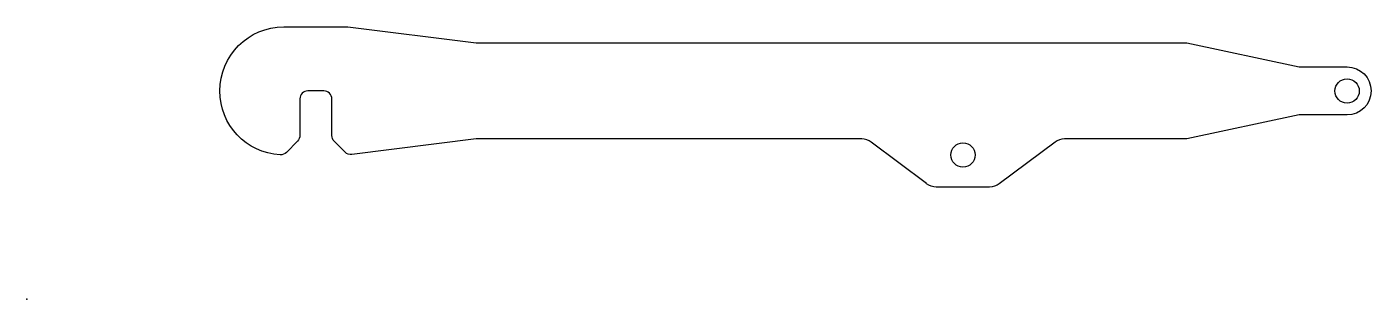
# Model space of a CAD drawing. Header units: centimetres. Extents: x 0 to 53.3, y 0 to 10.8.
import ezdxf

# ---------------------------------------------------------------- set-up
doc = ezdxf.new("R2010")
doc.units = ezdxf.units.CM
doc.header["$MEASUREMENT"] = 0
doc.layers.add('LiftingArm v19_FRC 9522 Lift Level v3', color=7, linetype='Continuous')

msp = doc.modelspace()

# ---------------------------------------------------------------- linework, layer by layer
at = {"layer": 'LiftingArm v19_FRC 9522 Lift Level v3'}
for p, q in [((10.191, 10.795), (12.731, 10.795)), ((12.731, 10.795), (17.811, 10.161)), ((12.731, 10.795), (12.731, 10.795)), ((17.811, 10.161), (46.007, 10.16)), ((46.007, 10.16), (50.452, 9.208)), ((50.452, 9.208), (52.357, 9.208)), ((52.357, 9.208), (52.357, 9.208)), ((11.777, 8.255), (11.143, 8.255)), ((10.826, 7.938), (10.826, 6.495)), ((12.096, 6.488), (12.096, 7.938)), ((50.452, 7.303), (46.007, 6.35)), ((52.357, 7.303), (50.452, 7.303)), ((10.735, 6.268), (10.292, 5.818)), ((12.621, 5.827), (12.192, 6.26)), ((17.811, 6.35), (12.891, 5.735)), ((33.111, 6.35), (17.811, 6.35)), ((35.676, 4.579), (33.483, 6.223)), ((40.774, 6.23), (38.563, 4.571)), ((46.007, 6.35), (41.146, 6.35)), ((38.161, 4.445), (36.066, 4.445))]:
    msp.add_line(p, q, dxfattribs=at)
for centre in [(52.357, 8.255), (37.124, 5.715)]:
    msp.add_circle(centre, 0.483, dxfattribs=at)
at = {"layer": 'LiftingArm v19_FRC 9522 Lift Level v3', "extrusion": (0, 0, -1)}
for centre, radius, start, end in [((-10.191, 8.255), 2.54, 0, 90), ((-52.357, 8.255), 0.953, 90, 180), ((-10.191, 8.255), 2.54, 273.3348, 0), ((-52.357, 8.255), 0.953, 180, 270), ((-10.508, 6.491), 0.318, 179.2495, 224.5275), ((-12.413, 6.488), 0.317, 314.1089, 0), ((-10.062, 6.037), 0.317, 223.5586, 273.3348), ((-12.847, 6.05), 0.318, 262.0485, 315.3247), ((-36.066, 5.08), 0.635, 270, 307.519), ((-38.182, 5.079), 0.635, 233.1238, 270.8657)]:
    msp.add_arc(centre, radius, start, end, dxfattribs=at)
at = {"layer": 'LiftingArm v19_FRC 9522 Lift Level v3'}
for centre, radius, start, end in [((11.143, 7.938), 0.318, 90, 180), ((11.778, 7.938), 0.318, 360, 90.2391), ((33.102, 5.715), 0.635, 53.1239, 89.2112), ((41.146, 5.715), 0.635, 90.005, 125.8826), ((35.292, 4.072), 0.635, 52.481, 52.8692), ((38.163, 3.81), 0.635, 89.1343, 90.2309)]:
    msp.add_arc(centre, radius, start, end, dxfattribs=at)
msp.add_point((0, 0), dxfattribs=at)

doc.saveas('drawing.dxf')
